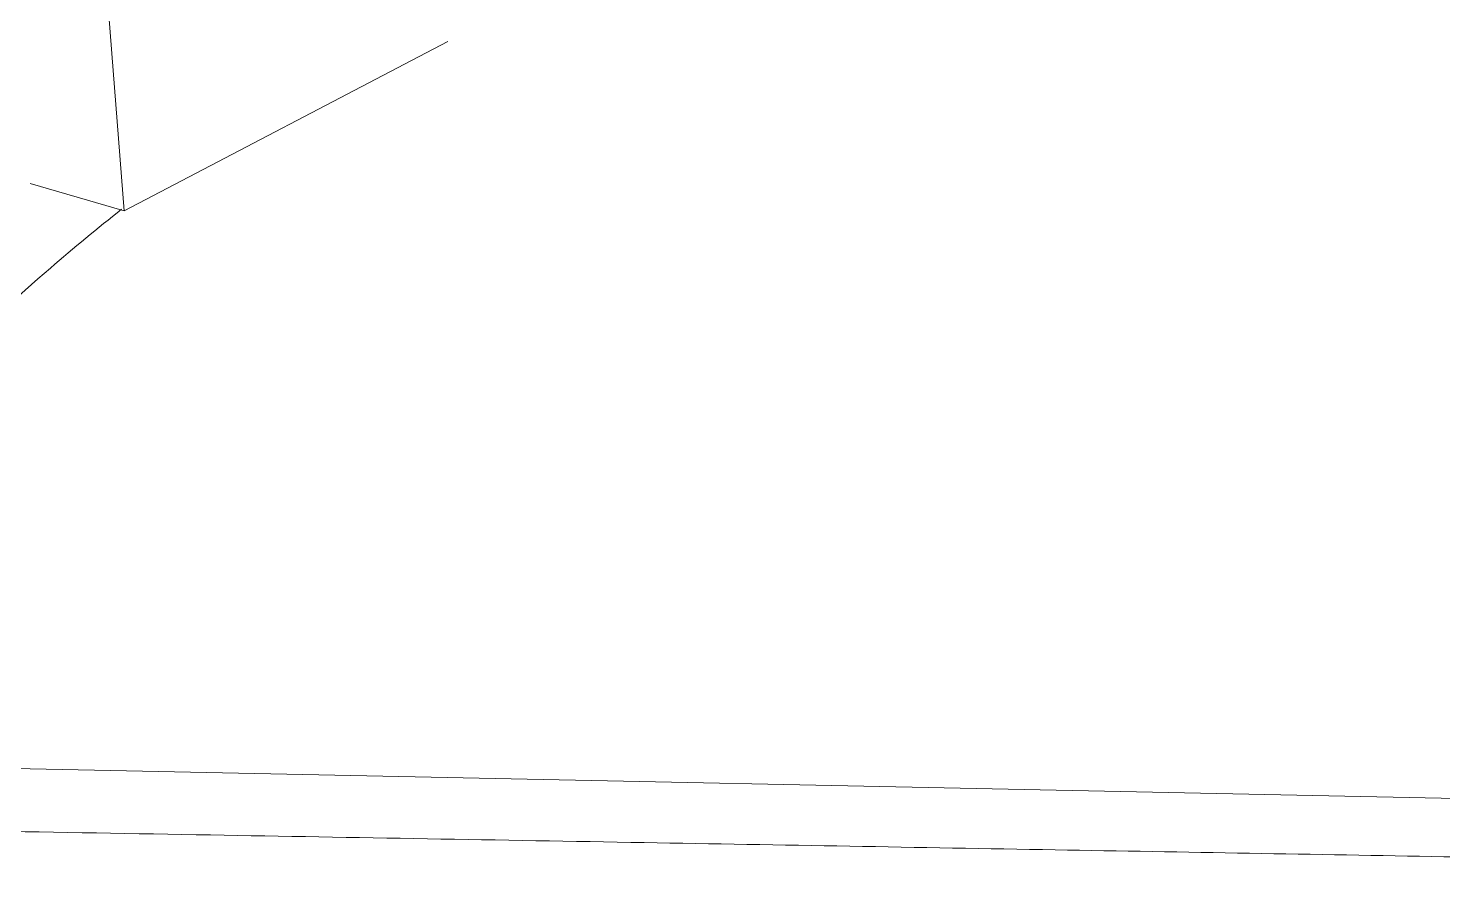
# Model space of a CAD drawing. Header units: inches. Extents: x 0 to 46.8, y 0 to 33.1.
# Drawn here: x 21.939 to 22.546, y 15.353 to 15.723 of the extents above; entities that cross this region are included whole.
import ezdxf

# ---------------------------------------------------------------- set-up
doc = ezdxf.new("R2010")
doc.units = ezdxf.units.IN
doc.header["$MEASUREMENT"] = 0

msp = doc.modelspace()

# ---------------------------------------------------------------- linework, layer by layer
at = {"color": 7, "linetype": 'Continuous', "lineweight": 15}
for p, q in [((21.97185, 15.7494), (21.98002, 15.64465)), ((21.98002, 15.64465), (22.11892, 15.71738)), ((21.93968, 15.65645), (21.98002, 15.64465)), ((21.77863, 15.40862), (22.84634, 15.38651))]:
    msp.add_line(p, q, dxfattribs=at)
for points, knots in [([(21.97888, 15.64541), (21.96867, 15.63713), (21.94385, 15.61702), (21.90747, 15.58289), (21.86899, 15.54588), (21.8402, 15.51199), (21.8167, 15.48636), (21.8001, 15.46441), (21.78811, 15.43711), (21.78182, 15.41821), (21.77863, 15.40862)], [0, 0, 0, 0, 0.135635, 0.329603, 0.496867, 0.664067, 0.748843, 0.831751, 0.914539, 1, 1, 1, 1]), ([(21.82128, 15.38034), (21.88653, 15.37919), (22.01381, 15.37696), (22.19986, 15.37368), (22.37619, 15.37058), (22.54281, 15.36764), (22.69972, 15.36487), (22.84691, 15.36226), (22.97548, 15.35999), (23.08666, 15.35802), (23.1817, 15.35634), (23.27078, 15.35477), (23.34171, 15.35351), (23.38295, 15.35278), (23.39648, 15.35254)], [0, 0, 0, 0, 0.124248, 0.242332, 0.354256, 0.46002, 0.559626, 0.653076, 0.74037, 0.804504, 0.864856, 0.921427, 0.974215, 1, 1, 1, 1])]:
    msp.add_open_spline(points, degree=3, knots=knots, dxfattribs=at)

doc.saveas('drawing.dxf')
